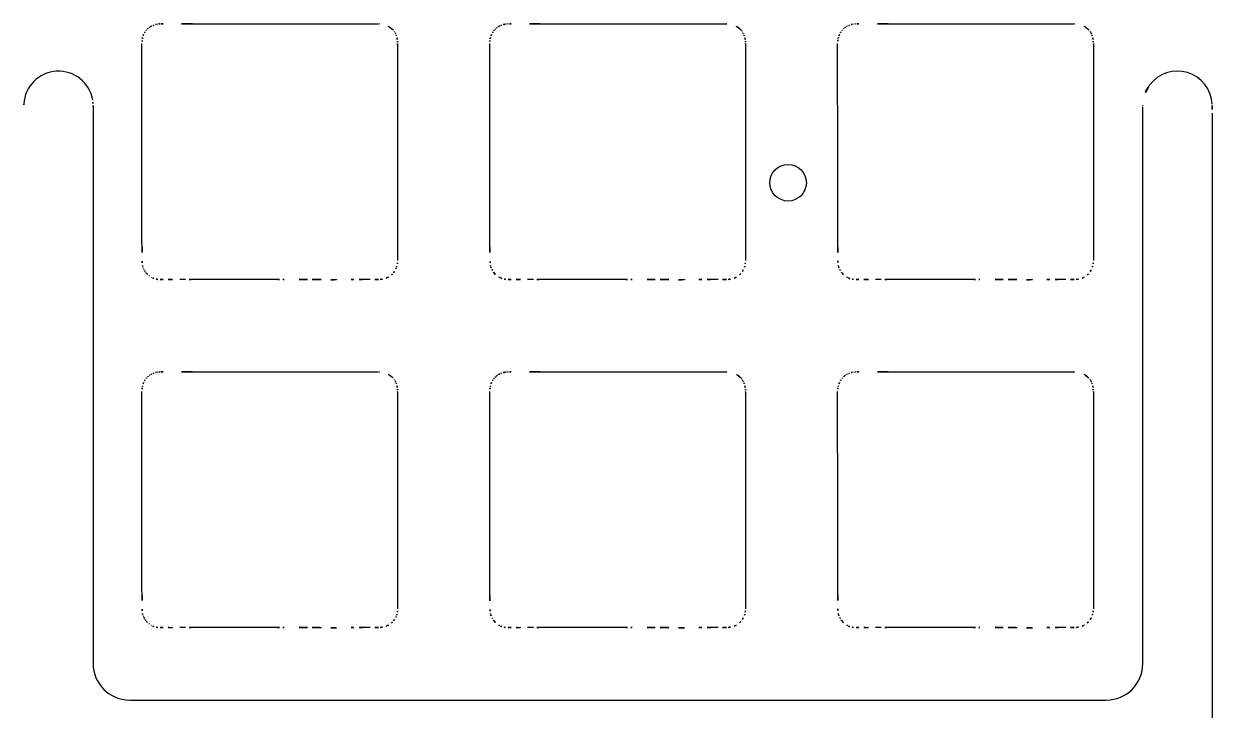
# Model space of a CAD drawing. Header units: millimetres. Extents: x 1963163760 to 1963164260, y 1135949646 to 1135950337.
# Drawn here: x 1963164116.1 to 1963164181.2, y 1135949707.7 to 1135949745.3 of the extents above; entities that cross this region are included whole.
import ezdxf

# ---------------------------------------------------------------- set-up
doc = ezdxf.new("R2010")
doc.units = ezdxf.units.MM

msp = doc.modelspace()

# ---------------------------------------------------------------- linework, layer by layer
for p, q in [((1963164125.327428, 1135949745.308878), (1963164135.519078, 1135949745.309118)), ((1963164144.377476, 1135949745.308878), (1963164154.569005, 1135949745.309118)), ((1963164163.427525, 1135949745.308878), (1963164173.618932, 1135949745.309126)), ((1963164122.563267, 1135949737.48089), (1963164122.558141, 1135949744.23768)), ((1963164136.563267, 1135949744.155298), (1963164136.563145, 1135949744.070139)), ((1963164136.563145, 1135949744.070139), (1963164136.563267, 1135949743.389978)), ((1963164141.613194, 1135949737.48089), (1963164141.608067, 1135949744.23768)), ((1963164155.613316, 1135949744.155329), (1963164155.613194, 1135949744.070139)), ((1963164155.613194, 1135949744.070139), (1963164155.613316, 1135949743.389963)), ((1963164155.613316, 1135949744.197901), (1963164155.613316, 1135949744.176615)), ((1963164155.613316, 1135949744.176615), (1963164155.613316, 1135949744.155329)), ((1963164160.663121, 1135949737.48089), (1963164160.657994, 1135949744.23768)), ((1963164174.663365, 1135949744.155329), (1963164174.663243, 1135949744.070139)), ((1963164174.663243, 1135949744.070139), (1963164174.663365, 1135949743.389963)), ((1963164174.663365, 1135949744.197901), (1963164174.663365, 1135949744.176615)), ((1963164174.663365, 1135949744.176615), (1963164174.663365, 1135949744.155329)), ((1963164136.563267, 1135949743.389978), (1963164136.562901, 1135949741.256428)), ((1963164155.613316, 1135949743.389963), (1963164155.61295, 1135949741.256431)), ((1963164174.663365, 1135949743.389963), (1963164174.662999, 1135949742.3232)), ((1963164174.662999, 1135949742.3232), (1963164174.662877, 1135949741.256431)), ((1963164136.562901, 1135949741.256428), (1963164136.562962, 1135949740.189659)), ((1963164155.61295, 1135949741.256431), (1963164155.613011, 1135949740.189661)), ((1963164174.662877, 1135949741.256431), (1963164174.662999, 1135949740.189661)), ((1963164119.888219, 1135949740.665247), (1963164119.887913, 1135949740.285852)), ((1963164119.888219, 1135949740.767053), (1963164119.888219, 1135949740.71615)), ((1963164119.888219, 1135949740.71615), (1963164119.888219, 1135949740.665247)), ((1963164177.369908, 1135949740.716135), (1963164177.369908, 1135949740.767038)), ((1963164177.369908, 1135949740.665231), (1963164177.369908, 1135949740.716135)), ((1963164177.370213, 1135949740.285837), (1963164177.369908, 1135949740.665231)), ((1963164181.170445, 1135949740.788278), (1963164181.170201, 1135949740.727113)), ((1963164119.887791, 1135949739.906458), (1963164119.88773, 1135949739.147669)), ((1963164119.887913, 1135949740.285852), (1963164119.887791, 1135949739.906458)), ((1963164136.562962, 1135949740.189659), (1963164136.563267, 1135949739.122888)), ((1963164155.613011, 1135949740.189661), (1963164155.613316, 1135949739.122888)), ((1963164174.662999, 1135949740.189661), (1963164174.663243, 1135949739.122888)), ((1963164177.370335, 1135949739.906442), (1963164177.370213, 1135949740.285837)), ((1963164177.370396, 1135949739.147653), (1963164177.370335, 1135949739.906442)), ((1963164181.169713, 1135949740.420969), (1963164181.170079, 1135949738.965647)), ((1963164119.88773, 1135949739.147669), (1963164119.887913, 1135949724.719902)), ((1963164136.563267, 1135949739.122888), (1963164136.564976, 1135949732.344446)), ((1963164155.613316, 1135949739.122888), (1963164155.615025, 1135949732.344446)), ((1963164174.663243, 1135949739.122888), (1963164174.664952, 1135949732.344446)), ((1963164177.370213, 1135949724.719892), (1963164177.370396, 1135949739.147653)), ((1963164181.170079, 1135949738.965647), (1963164181.170201, 1135949737.510324)), ((1963164122.563634, 1135949736.710893), (1963164122.563267, 1135949737.48089)), ((1963164141.613683, 1135949736.710893), (1963164141.613194, 1135949737.48089)), ((1963164160.663609, 1135949736.710893), (1963164160.663121, 1135949737.48089)), ((1963164181.170201, 1135949737.510324), (1963164181.170201, 1135949734.59968)), ((1963164122.563878, 1135949735.940878), (1963164122.563634, 1135949736.710893)), ((1963164141.613927, 1135949735.940878), (1963164141.613683, 1135949736.710893)), ((1963164160.663975, 1135949735.940878), (1963164160.663609, 1135949736.710893)), ((1963164122.564, 1135949734.400751), (1963164122.563878, 1135949735.940878)), ((1963164141.614049, 1135949734.400751), (1963164141.613927, 1135949735.940878)), ((1963164160.664098, 1135949734.400751), (1963164160.663975, 1135949735.940878)), ((1963164181.170201, 1135949734.59968), (1963164181.16953, 1135949720.890573)), ((1963164122.564122, 1135949733.739822), (1963164122.564, 1135949734.400751)), ((1963164141.614171, 1135949733.739822), (1963164141.614049, 1135949734.400751)), ((1963164160.66422, 1135949733.739822), (1963164160.664098, 1135949734.400751)), ((1963164122.564366, 1135949733.409408), (1963164122.564122, 1135949733.739822)), ((1963164122.564976, 1135949733.079065), (1963164122.564366, 1135949733.409408)), ((1963164141.614415, 1135949733.409408), (1963164141.614171, 1135949733.739822)), ((1963164141.614903, 1135949733.079065), (1963164141.614415, 1135949733.409408)), ((1963164160.664464, 1135949733.409408), (1963164160.66422, 1135949733.739822)), ((1963164160.664952, 1135949733.079065), (1963164160.664464, 1135949733.409408)), ((1963164124.945164, 1135949731.307846), (1963164124.63004, 1135949731.306497)), ((1963164125.434911, 1135949731.308742), (1963164125.260289, 1135949731.308717)), ((1963164125.60941, 1135949731.308603), (1963164125.434911, 1135949731.308742)), ((1963164126.307591, 1135949731.308306), (1963164125.60941, 1135949731.308603)), ((1963164127.005772, 1135949731.308191), (1963164126.307591, 1135949731.308306)), ((1963164128.50034, 1135949731.307985), (1963164127.005772, 1135949731.308191)), ((1963164129.247655, 1135949731.307817), (1963164128.50034, 1135949731.307985)), ((1963164129.994908, 1135949731.307413), (1963164129.247655, 1135949731.307817)), ((1963164134.849705, 1135949731.311357), (1963164134.637486, 1135949731.312189)), ((1963164135.061803, 1135949731.310297), (1963164134.849705, 1135949731.311357)), ((1963164143.995213, 1135949731.307846), (1963164143.680089, 1135949731.306497)), ((1963164144.484898, 1135949731.308742), (1963164144.310338, 1135949731.308717)), ((1963164144.659459, 1135949731.308603), (1963164144.484898, 1135949731.308742)), ((1963164145.357579, 1135949731.308306), (1963164144.659459, 1135949731.308603)), ((1963164146.055699, 1135949731.308191), (1963164145.357579, 1135949731.308306)), ((1963164147.550328, 1135949731.307985), (1963164146.055699, 1135949731.308191)), ((1963164148.297581, 1135949731.307817), (1963164147.550328, 1135949731.307985)), ((1963164149.044835, 1135949731.307413), (1963164148.297581, 1135949731.307817)), ((1963164153.899693, 1135949731.311357), (1963164153.687535, 1135949731.312189)), ((1963164154.111851, 1135949731.310297), (1963164153.899693, 1135949731.311357)), ((1963164163.045262, 1135949731.307846), (1963164162.730138, 1135949731.306497)), ((1963164163.535008, 1135949731.308742), (1963164163.360387, 1135949731.308717)), ((1963164163.709508, 1135949731.308603), (1963164163.535008, 1135949731.308742)), ((1963164164.407628, 1135949731.308306), (1963164163.709508, 1135949731.308603)), ((1963164165.105748, 1135949731.308191), (1963164164.407628, 1135949731.308306)), ((1963164166.600255, 1135949731.307985), (1963164165.105748, 1135949731.308191)), ((1963164167.347569, 1135949731.307817), (1963164166.600255, 1135949731.307985)), ((1963164168.094884, 1135949731.307413), (1963164167.347569, 1135949731.307817)), ((1963164172.94962, 1135949731.311357), (1963164172.737584, 1135949731.312185)), ((1963164173.161778, 1135949731.310297), (1963164172.94962, 1135949731.311357)), ((1963164125.327428, 1135949726.258875), (1963164135.519078, 1135949726.259117)), ((1963164144.377476, 1135949726.258875), (1963164154.569005, 1135949726.259117)), ((1963164163.427525, 1135949726.258875), (1963164173.618932, 1135949726.259122)), ((1963164122.563267, 1135949718.430887), (1963164122.558141, 1135949725.187677)), ((1963164136.563267, 1135949725.10531), (1963164136.563145, 1135949725.020136)), ((1963164136.563145, 1135949725.020136), (1963164136.563267, 1135949724.33996)), ((1963164136.563267, 1135949725.147897), (1963164136.56339, 1135949725.126598)), ((1963164136.56339, 1135949725.126598), (1963164136.563267, 1135949725.10531)), ((1963164141.613194, 1135949718.430887), (1963164141.608067, 1135949725.187677)), ((1963164155.613316, 1135949725.10531), (1963164155.613194, 1135949725.020136)), ((1963164155.613194, 1135949725.020136), (1963164155.613316, 1135949724.33996)), ((1963164155.613316, 1135949725.147897), (1963164155.613316, 1135949725.126598)), ((1963164155.613316, 1135949725.126598), (1963164155.613316, 1135949725.10531)), ((1963164160.663121, 1135949718.430887), (1963164160.657994, 1135949725.187677)), ((1963164174.663365, 1135949725.10531), (1963164174.663243, 1135949725.020136)), ((1963164174.663243, 1135949725.020136), (1963164174.663365, 1135949724.33996)), ((1963164174.663365, 1135949725.147897), (1963164174.663365, 1135949725.126598)), ((1963164174.663365, 1135949725.126598), (1963164174.663365, 1135949725.10531)), ((1963164119.887913, 1135949724.719902), (1963164119.888097, 1135949710.292139)), ((1963164136.563267, 1135949724.33996), (1963164136.562901, 1135949722.206428)), ((1963164155.613316, 1135949724.33996), (1963164155.61295, 1135949722.206428)), ((1963164174.663365, 1135949724.33996), (1963164174.662999, 1135949723.273197)), ((1963164177.370152, 1135949710.292154), (1963164177.370213, 1135949724.719892)), ((1963164174.662999, 1135949723.273197), (1963164174.662877, 1135949722.206428)), ((1963164136.562901, 1135949722.206428), (1963164136.562962, 1135949721.139658)), ((1963164155.61295, 1135949722.206428), (1963164155.613011, 1135949721.139658)), ((1963164174.662877, 1135949722.206428), (1963164174.662999, 1135949721.139658)), ((1963164136.562962, 1135949721.139658), (1963164136.563267, 1135949720.072885)), ((1963164155.613011, 1135949721.139658), (1963164155.613316, 1135949720.072885)), ((1963164174.662999, 1135949721.139658), (1963164174.663243, 1135949720.072885)), ((1963164181.16953, 1135949720.890573), (1963164181.16898, 1135949707.181467)), ((1963164136.563267, 1135949720.072885), (1963164136.564976, 1135949713.294444)), ((1963164155.613316, 1135949720.072885), (1963164155.615025, 1135949713.294443)), ((1963164174.663243, 1135949720.072885), (1963164174.664952, 1135949713.294444)), ((1963164122.563634, 1135949717.660889), (1963164122.563267, 1135949718.430887)), ((1963164141.613683, 1135949717.660889), (1963164141.613194, 1135949718.430887)), ((1963164160.663609, 1135949717.66089), (1963164160.663121, 1135949718.430887)), ((1963164122.563878, 1135949716.890877), (1963164122.563634, 1135949717.660889)), ((1963164141.613927, 1135949716.890877), (1963164141.613683, 1135949717.660889)), ((1963164160.663975, 1135949716.890878), (1963164160.663609, 1135949717.66089)), ((1963164122.564, 1135949715.350763), (1963164122.563878, 1135949716.890877)), ((1963164141.614049, 1135949715.350763), (1963164141.613927, 1135949716.890877)), ((1963164160.664098, 1135949715.350778), (1963164160.663975, 1135949716.890878)), ((1963164122.564122, 1135949714.689836), (1963164122.564, 1135949715.350763)), ((1963164141.614171, 1135949714.689836), (1963164141.614049, 1135949715.350763)), ((1963164160.66422, 1135949714.689836), (1963164160.664098, 1135949715.350778)), ((1963164122.564366, 1135949714.359427), (1963164122.564122, 1135949714.689836)), ((1963164141.614415, 1135949714.359427), (1963164141.614171, 1135949714.689836)), ((1963164160.664464, 1135949714.359421), (1963164160.66422, 1135949714.689836)), ((1963164122.564976, 1135949714.029093), (1963164122.564366, 1135949714.359427)), ((1963164141.614903, 1135949714.029093), (1963164141.614415, 1135949714.359427)), ((1963164160.664952, 1135949714.029077), (1963164160.664464, 1135949714.359421)), ((1963164124.945164, 1135949712.257843), (1963164124.63004, 1135949712.256494)), ((1963164125.434911, 1135949712.258732), (1963164125.260289, 1135949712.258707)), ((1963164125.60941, 1135949712.258585), (1963164125.434911, 1135949712.258732)), ((1963164126.307591, 1135949712.258301), (1963164125.60941, 1135949712.258585)), ((1963164127.005772, 1135949712.258188), (1963164126.307591, 1135949712.258301)), ((1963164128.50034, 1135949712.257988), (1963164127.005772, 1135949712.258188)), ((1963164129.247655, 1135949712.257817), (1963164128.50034, 1135949712.257988)), ((1963164129.994908, 1135949712.25741), (1963164129.247655, 1135949712.257817)), ((1963164134.849705, 1135949712.261364), (1963164134.637486, 1135949712.262201)), ((1963164135.061803, 1135949712.260309), (1963164134.849705, 1135949712.261364)), ((1963164143.995213, 1135949712.257843), (1963164143.680089, 1135949712.256494)), ((1963164144.484898, 1135949712.258732), (1963164144.310338, 1135949712.258707)), ((1963164144.659459, 1135949712.258585), (1963164144.484898, 1135949712.258732)), ((1963164145.357579, 1135949712.258301), (1963164144.659459, 1135949712.258585)), ((1963164146.055699, 1135949712.258188), (1963164145.357579, 1135949712.258301)), ((1963164147.550328, 1135949712.257988), (1963164146.055699, 1135949712.258188)), ((1963164148.297581, 1135949712.257817), (1963164147.550328, 1135949712.257988)), ((1963164149.044835, 1135949712.25741), (1963164148.297581, 1135949712.257817)), ((1963164153.899693, 1135949712.261364), (1963164153.687535, 1135949712.262201)), ((1963164154.111851, 1135949712.260309), (1963164153.899693, 1135949712.261364)), ((1963164163.045262, 1135949712.257843), (1963164162.730138, 1135949712.256494)), ((1963164163.535008, 1135949712.258732), (1963164163.360387, 1135949712.258707)), ((1963164163.709508, 1135949712.258585), (1963164163.535008, 1135949712.258732)), ((1963164164.407628, 1135949712.258301), (1963164163.709508, 1135949712.258585)), ((1963164165.105748, 1135949712.258188), (1963164164.407628, 1135949712.258301)), ((1963164166.600255, 1135949712.257988), (1963164165.105748, 1135949712.258188)), ((1963164167.347569, 1135949712.257817), (1963164166.600255, 1135949712.257988)), ((1963164168.094884, 1135949712.25741), (1963164167.347569, 1135949712.257817)), ((1963164172.94962, 1135949712.261364), (1963164172.737584, 1135949712.262201)), ((1963164173.161778, 1135949712.260309), (1963164172.94962, 1135949712.261364)), ((1963164121.888097, 1135949708.292154), (1963164175.37003, 1135949708.292154))]:
    msp.add_line(p, q)
msp.add_circle((1963164157.94565, 1135949736.606822), 1)
for centre, radius, start, end in [((1963164123.394606, 1135949744.489355), 0.753881, 129.9588827, 139.66049766), ((1963164123.482224, 1135949744.392105), 0.884708, 124.15108239, 130.2634009), ((1963164123.512839, 1135949744.3502), 0.936575, 118.4908944, 124.26188388), ((1963164123.567318, 1135949744.229785), 1.068437, 115.27595138, 117.97830421), ((1963164123.621666, 1135949744.102982), 1.206316, 110.2130789, 115.03857124), ((1963164123.601462, 1135949744.112964), 1.190069, 101.83150482, 109.46627693), ((1963164123.591139, 1135949744.173661), 1.128547, 99.16367173, 101.95038711), ((1963164123.676065, 1135949743.461088), 1.845789, 94.27077334, 98.24361326), ((1963164123.689981, 1135949743.283409), 2.024012, 91.30645509, 94.2890464), ((1963164123.678014, 1135949740.330395), 4.976616, 89.88194692, 90.39351762), ((1963164123.655033, 1135949766.754056), 21.447081, 270.08877883, 270.32554225), ((1963164124.780706, 1135949517.621689), 227.687845, 89.8624262, 90.25260855), ((1963164135.348276, 1135949740.857975), 4.454419, 86.79646167, 87.80248972), ((1963164135.537877, 1135949744.245734), 1.061358, 43.9184078, 86.79570923), ((1963164143.017696, 1135949743.963186), 1.530147, 135.89339057, 139.28944206), ((1963164142.422034, 1135949744.536157), 0.703656, 125.62391821, 135.63619692), ((1963164142.581268, 1135949744.315727), 0.975583, 118.46752009, 125.68511141), ((1963164142.600126, 1135949744.26679), 1.027613, 115.28765938, 118.09129889), ((1963164142.662203, 1135949744.127077), 1.180461, 110.18945577, 115.11522992), ((1963164142.651388, 1135949744.112964), 1.190069, 101.83150482, 109.46627693), ((1963164142.651325, 1135949744.11631), 1.186782, 99.20586317, 101.86159687), ((1963164142.724748, 1135949743.473547), 1.833263, 94.25719822, 98.25719628), ((1963164142.74003, 1135949743.283409), 2.024012, 91.30645509, 94.2890464), ((1963164142.727968, 1135949740.357702), 4.94931, 89.88161908, 90.39459676), ((1963164142.704914, 1135949766.813177), 21.506202, 270.08865589, 270.32509147), ((1963164143.830755, 1135949517.621689), 227.687845, 89.8624262, 90.25260855), ((1963164154.627867, 1135949746.850663), 1.542668, 267.81327607, 269.11269563), ((1963164154.587703, 1135949744.24908), 1.059224, 42.26641135, 89.11963596), ((1963164161.58042, 1135949744.407715), 0.87169, 130.83726557, 139.22335463), ((1963164161.645757, 1135949744.305662), 0.991776, 124.38385747, 129.83769032), ((1963164161.607643, 1135949744.360542), 0.92496, 118.50827249, 124.35523928), ((1963164161.667416, 1135949744.229785), 1.068437, 115.27595138, 117.97830421), ((1963164161.716116, 1135949744.119101), 1.189323, 110.23711288, 115.12073602), ((1963164161.701315, 1135949744.112964), 1.190069, 101.83150482, 109.46627693), ((1963164161.709809, 1135949744.068345), 1.235482, 99.23611596, 101.79274859), ((1963164161.774491, 1135949743.47703), 1.829776, 94.25955349, 98.26335317), ((1963164161.789587, 1135949743.289891), 2.01752, 91.29668547, 94.29234772), ((1963164161.778017, 1135949740.357702), 4.94931, 89.88161908, 90.39459676), ((1963164161.755009, 1135949766.754056), 21.447081, 270.08877883, 270.32554225), ((1963164162.88076, 1135949517.58584), 227.723694, 89.8624262, 90.25258123), ((1963164173.670089, 1135949746.556149), 1.248073, 267.65084958, 269.15052557), ((1963164173.633073, 1135949744.23878), 1.069595, 42.50930667, 89.0083027), ((1963164125.100476, 1135949744.124588), 2.54485, 173.8985273, 177.45294843), ((1963164123.682673, 1135949744.279074), 1.118662, 165.95629537, 174.04779929), ((1963164123.751487, 1135949744.248029), 1.193028, 156.70974083, 165.31183479), ((1963164123.496416, 1135949744.358186), 0.915187, 145.50951169, 156.73029482), ((1963164123.877677, 1135949744.080653), 1.386648, 139.70915061, 144.97846461), ((1963164135.582067, 1135949744.28565), 1.001842, 42.42661929, 44.0270252), ((1963164136.02654, 1135949744.69384), 0.398376, 38.19358855, 42.21949984), ((1963164135.291986, 1135949744.145352), 1.315026, 33.13066365, 37.18623534), ((1963164135.676745, 1135949744.395595), 0.856049, 26.94627449, 33.17955517), ((1963164135.589828, 1135949744.358889), 0.950186, 23.5168368, 26.54429854), ((1963164135.39736, 1135949744.271873), 1.161393, 18.65813573, 23.6643933), ((1963164135.296876, 1135949744.250831), 1.263387, 10.86089995, 18.10431885), ((1963164135.306608, 1135949744.255238), 1.253001, 8.20361386, 10.74687898), ((1963164134.475904, 1135949744.173377), 2.087223, 3.55222475, 7.17385802), ((1963164144.283391, 1135949744.113506), 2.678204, 173.96497457, 177.34252698), ((1963164142.757268, 1135949744.274298), 1.143634, 166.02255132, 173.93743284), ((1963164142.781081, 1135949744.255445), 1.171363, 156.64869227, 165.40904069), ((1963164142.568775, 1135949744.346158), 0.940491, 145.6794372, 156.59578515), ((1963164142.691958, 1135949744.245915), 1.098828, 139.38609037, 144.98397507), ((1963164154.998808, 1135949744.626313), 0.501284, 38.76260583, 41.96230654), ((1963164154.838586, 1135949744.518664), 0.693809, 34.06121565, 37.41016819), ((1963164154.157932, 1135949744.038889), 1.526488, 30.99873592, 34.67095493), ((1963164154.865214, 1135949744.461898), 0.702365, 23.15053202, 31.13496155), ((1963164154.385147, 1135949744.246319), 1.228566, 18.8583181, 23.59274382), ((1963164154.345707, 1135949744.251498), 1.264338, 10.82188673, 18.05846765), ((1963164154.356535, 1135949744.255238), 1.253001, 8.20361386, 10.74687898), ((1963164153.640834, 1135949744.182343), 1.972008, 3.49901294, 7.33264552), ((1963164162.913865, 1135949744.129633), 2.258457, 172.40794468, 177.25786155), ((1963164162.022272, 1135949744.248329), 1.358998, 167.1516346, 172.40197691), ((1963164161.85165, 1135949744.246608), 1.193689, 156.6515371, 165.24964622), ((1963164161.618853, 1135949744.346242), 0.940468, 145.68466597, 156.60353042), ((1963164161.87654, 1135949744.152527), 1.262596, 139.23042522, 145.01629361), ((1963164174.13327, 1135949744.699268), 0.389712, 38.18037815, 42.29325599), ((1963164174.162899, 1135949744.719644), 0.353834, 35.26041424, 38.55249428), ((1963164172.543751, 1135949743.580722), 2.333425, 33.10802873, 35.14372694), ((1963164173.859149, 1135949744.437748), 0.763467, 26.92946802, 33.15414329), ((1963164173.689804, 1135949744.358889), 0.950186, 23.5168368, 26.54429854), ((1963164173.359751, 1135949744.218614), 1.308801, 18.94020248, 23.38231726), ((1963164173.395634, 1135949744.251498), 1.264338, 10.82188673, 18.05846765), ((1963164173.102285, 1135949744.201035), 1.561954, 8.57879706, 10.61969556), ((1963164172.57588, 1135949744.173377), 2.087223, 3.55222475, 7.17385802), ((1963164134.312102, 1135949744.161226), 2.251464, 0.93333188, 3.60257939), ((1963164134.704793, 1135949744.176599), 1.858597, 359.34331765, 0.65668235), ((1963164153.362151, 1135949744.161226), 2.251464, 0.93333188, 3.60257939), ((1963164172.16247, 1135949744.148428), 2.501385, 1.13327046, 3.5358966), ((1963164117.990488, 1135949740.813252), 1.902401, 93.21047546, 177.04817564), ((1963164117.990368, 1135949740.816777), 1.898875, 9.18365245, 93.21282824), ((1963164179.26807, 1135949740.817527), 1.898768, 73.08087409, 143.40094494), ((1963164179.266746, 1135949740.813198), 1.903294, 2.95159174, 73.08065817), ((1963164179.262493, 1135949740.821194), 1.892104, 143.38942366, 179.33025731), ((1963164118.329146, 1135949740.868384), 1.556206, 2.78158072, 9.29863583), ((1963164119.183385, 1135949740.776011), 3.095728, 177.49677289, 179.77266339), ((1963164115.883285, 1135949740.749113), 4.004973, 0.2566657, 2.78781709), ((1963164189.284938, 1135949740.709831), 11.915167, 179.35812641, 179.72490627), ((1963164178.074742, 1135949740.775995), 3.095728, 0.22733661, 2.50322711), ((1963164276.727373, 1135949740.421633), 95.55766, 179.81684135, 180.00039615), ((1963164185.30884, 1135949733.194492), 62.743969, 180.10540354, 180.80213629), ((1963164191.538768, 1135949733.172696), 49.923952, 180.10745259, 181.00344701), ((1963164242.276501, 1135949733.232421), 81.611693, 180.10765749, 180.63206483), ((1963164124.069438, 1135949732.336273), 1.498555, 180.77072804, 189.86765249), ((1963164123.317793, 1135949732.213606), 0.73705, 190.48638131, 196.4732809), ((1963164123.252451, 1135949732.207442), 0.672761, 197.54792219, 203.30007428), ((1963164135.598693, 1135949732.292065), 0.957937, 341.22358266, 352.19892963), ((1963164134.359316, 1135949732.460559), 2.208715, 352.23243273, 356.98655196), ((1963164143.053573, 1135949732.322807), 1.43131, 180.97705131, 189.78873963), ((1963164142.367842, 1135949732.213606), 0.73705, 190.48638131, 196.4732809), ((1963164142.442457, 1135949732.251544), 0.819502, 197.53757931, 209.12856069), ((1963164154.661879, 1135949732.289257), 0.94448, 341.1259876, 352.2588342), ((1963164153.335657, 1135949732.468265), 2.282729, 352.29052729, 356.89066941), ((1963164162.235476, 1135949732.349571), 1.565799, 180.63813043, 189.9335201), ((1963164161.417891, 1135949732.213606), 0.73705, 190.48638131, 196.4732809), ((1963164161.454288, 1135949732.235889), 0.778351, 197.28652889, 208.58121569), ((1963164173.712023, 1135949732.289241), 0.944385, 341.12501993, 352.25842077), ((1963164172.386221, 1135949732.466675), 2.282006, 352.32811681, 356.92965829), ((1963164124.182664, 1135949732.611982), 1.68713, 203.42252141, 205.71585434), ((1963164123.580218, 1135949732.329464), 1.021787, 206.10105336, 210.91413972), ((1963164124.936086, 1135949733.138583), 2.600727, 210.8611142, 212.75168769), ((1963164123.311107, 1135949732.088813), 0.666168, 212.42749992, 217.28774774), ((1963164123.229223, 1135949732.026403), 0.563211, 217.28304022, 223.03339605), ((1963164123.911031, 1135949732.671988), 1.502162, 223.28559649, 229.29478942), ((1963164123.502227, 1135949732.197927), 0.876179, 229.34296173, 239.65718127), ((1963164123.532762, 1135949732.26584), 0.950248, 240.13689793, 246.20220379), ((1963164123.571262, 1135949732.353785), 1.04625, 246.21644834, 257.61357112), ((1963164135.436189, 1135949732.76546), 1.461178, 276.97228134, 290.17355995), ((1963164135.610134, 1135949732.292598), 0.957337, 290.16159727, 310.37301368), ((1963164135.645746, 1135949732.224633), 0.882652, 311.46974859, 321.1265853), ((1963164135.413778, 1135949732.384192), 1.163583, 322.17848491, 334.82461967), ((1963164135.470712, 1135949732.35357), 1.099036, 335.00678718, 340.33532837), ((1963164143.821964, 1135949733.020569), 2.398882, 209.13482855, 213.08826578), ((1963164141.865576, 1135949731.74726), 0.064634, 214.18291624, 216.33865427), ((1963164142.607231, 1135949732.290967), 0.984236, 216.25126445, 239.63240316), ((1963164142.579029, 1135949732.257342), 0.940996, 240.0789472, 246.19729239), ((1963164142.621188, 1135949732.353785), 1.04625, 246.21644834, 257.61357112), ((1963164154.486362, 1135949732.764415), 1.460127, 276.97243216, 290.18353043), ((1963164154.658672, 1135949732.295315), 0.960382, 290.19095078, 310.33691377), ((1963164154.681854, 1135949732.240469), 0.903745, 311.46737762, 327.5793594), ((1963164154.49218, 1135949732.360316), 1.12811, 327.60594383, 340.49909428), ((1963164162.777536, 1135949732.959182), 2.286375, 208.63396474, 212.47391108), ((1963164164.557163, 1135949734.129156), 4.416022, 212.88290229, 213.2024095), ((1963164161.276967, 1135949731.986867), 0.498246, 213.6266294, 216.46269476), ((1963164161.222204, 1135949731.951427), 0.43316, 216.99754034, 218.17555219), ((1963164161.661331, 1135949732.2989), 0.993132, 218.27612328, 239.66221378), ((1963164161.620061, 1135949732.239606), 0.92113, 240.01489146, 246.26522119), ((1963164161.671237, 1135949732.353785), 1.04625, 246.21644834, 257.61357112), ((1963164173.534918, 1135949732.769472), 1.465328, 277.00635676, 290.16840841), ((1963164173.709521, 1135949732.293863), 0.958682, 290.17345606, 310.3508506), ((1963164173.741641, 1135949732.232939), 0.891581, 311.31274275, 327.65027955), ((1963164173.548915, 1135949732.356608), 1.12057, 327.58126936, 340.56369856), ((1963164123.575778, 1135949732.430865), 1.12257, 258.23234128, 269.38639133), ((1963164124.179716, 1135949791.794155), 60.488932, 269.41654156, 269.82957285), ((1963164124.122339, 1135949851.823557), 120.518129, 269.94173848, 270.24136593), ((1963164125.397557, 1135949624.720416), 106.58839, 90.07379338, 90.2431828), ((1963164130.032357, 1135949790.027792), 58.720391, 269.96345848, 270.24360627), ((1963164129.455002, 1135949823.35878), 92.054564, 270.51475727, 270.62416871), ((1963164131.22545, 1135949661.050053), 70.26382, 89.67445775, 90.62598558), ((1963164130.503849, 1135949603.049441), 128.268194, 89.30979274, 89.49934078), ((1963164132.948648, 1135949805.672016), 74.369129, 269.30685548, 269.96078105), ((1963164132.941757, 1135949797.732874), 66.429985, 269.96203781, 270.69410084), ((1963164134.806988, 1135949644.420312), 86.893923, 90.4194866, 90.6992784), ((1963164134.441685, 1135949669.256679), 62.055819, 89.81921825, 90.250095), ((1963164134.815327, 1135949681.93418), 49.376732, 89.2590677, 89.71399149), ((1963164135.46978, 1135949732.540286), 1.233606, 269.25924527, 276.69321108), ((1963164142.625704, 1135949732.430865), 1.12257, 258.23234128, 269.38639133), ((1963164143.229815, 1135949791.828027), 60.522805, 269.41670548, 269.82962749), ((1963164143.172388, 1135949851.823557), 120.518129, 269.94173848, 270.24136593), ((1963164144.447606, 1135949624.720416), 106.58839, 90.07379338, 90.2431828), ((1963164149.082284, 1135949790.027792), 58.720391, 269.96345848, 270.24360627), ((1963164148.408081, 1135949832.774877), 101.471151, 270.52166975, 270.62102656), ((1963164150.27507, 1135949661.053732), 70.260143, 89.67408892, 90.62561677), ((1963164149.628033, 1135949610.203207), 121.114054, 89.30412328, 89.5048324), ((1963164151.999465, 1135949805.906764), 74.60387, 269.30839916, 269.96026196), ((1963164151.993617, 1135949797.603987), 66.301091, 269.96034392, 270.69378651), ((1963164153.858477, 1135949644.420309), 86.893938, 90.42051121, 90.70031668), ((1963164153.491683, 1135949669.224212), 62.088286, 89.81925923, 90.2500267), ((1963164153.867975, 1135949682.15972), 49.151182, 89.2586306, 89.71571267), ((1963164154.519928, 1135949732.539346), 1.232662, 269.25690918, 276.69372103), ((1963164161.675668, 1135949732.430016), 1.121722, 258.2277654, 269.38405539), ((1963164162.279742, 1135949791.828027), 60.522805, 269.41670548, 269.82962749), ((1963164162.222339, 1135949851.870249), 120.564821, 269.94175214, 270.24132495), ((1963164163.497654, 1135949624.720416), 106.58839, 90.07379338, 90.2431828), ((1963164168.132333, 1135949790.027792), 58.720391, 269.96345848, 270.24360627), ((1963164167.45813, 1135949832.774877), 101.471151, 270.52166975, 270.62102656), ((1963164169.325497, 1135949661.068437), 70.245443, 89.67443043, 90.62605388), ((1963164168.675782, 1135949610.203211), 121.114076, 89.303085, 89.50380791), ((1963164171.047894, 1135949805.672025), 74.36913, 269.3073747, 269.96130014), ((1963164171.041405, 1135949797.978564), 66.675667, 269.96240664, 270.69172378), ((1963164172.931601, 1135949641.864942), 89.449398, 90.42328429, 90.69516644), ((1963164172.542075, 1135949669.492984), 61.81951, 89.81879478, 90.25143371), ((1963164172.918948, 1135949682.265651), 49.045247, 89.25817967, 89.71631379), ((1963164173.569921, 1135949732.540286), 1.233603, 269.2571962, 276.69117606), ((1963164123.568699, 1135949725.176988), 1.071553, 115.27892728, 117.97338486), ((1963164123.619674, 1135949725.058362), 1.200596, 110.21230509, 115.06118897), ((1963164123.602645, 1135949725.0586), 1.194595, 101.84403779, 109.44975968), ((1963164123.594644, 1135949725.101527), 1.15094, 99.16057254, 101.89279559), ((1963164123.675298, 1135949724.421951), 1.834912, 94.27210184, 98.2685982), ((1963164123.689981, 1135949724.233423), 2.02401, 91.30645509, 94.28906002), ((1963164123.681325, 1135949719.787428), 6.469587, 89.93851463, 90.33203098), ((1963164123.652912, 1135949748.160387), 21.903404, 270.09248079, 270.32431276), ((1963164124.775879, 1135949501.173848), 225.085702, 89.85959848, 90.25428876), ((1963164135.348409, 1135949721.814919), 4.447474, 86.79395733, 87.80076768), ((1963164135.537863, 1135949725.195696), 1.061392, 43.91924819, 86.79836284), ((1963164142.602791, 1135949725.211526), 1.033509, 115.29660525, 118.08428307), ((1963164142.659925, 1135949725.083122), 1.174018, 110.18667222, 115.13988773), ((1963164142.652572, 1135949725.0586), 1.194595, 101.84403779, 109.44975968), ((1963164142.653235, 1135949725.052563), 1.200639, 99.19104327, 101.81587205), ((1963164142.724162, 1135949724.432734), 1.82407, 94.26022505, 98.28048309), ((1963164142.74003, 1135949724.233423), 2.02401, 91.30645509, 94.28906002), ((1963164142.731547, 1135949719.822927), 6.43409, 89.94080957, 90.3354052), ((1963164142.704914, 1135949747.763189), 21.506202, 270.08865589, 270.32509147), ((1963164143.825927, 1135949501.173848), 225.085702, 89.85959848, 90.25428876), ((1963164154.627229, 1135949727.776848), 1.518848, 267.80305043, 269.12515536), ((1963164154.587857, 1135949725.199431), 1.058871, 42.25769837, 89.12433563), ((1963164161.668797, 1135949725.176988), 1.071553, 115.27892728, 117.97338486), ((1963164161.714161, 1135949725.074374), 1.183716, 110.23629589, 115.14345037), ((1963164161.702499, 1135949725.0586), 1.194595, 101.84403779, 109.44975968), ((1963164161.711739, 1135949725.00351), 1.25041, 99.21449818, 101.74029706), ((1963164161.773666, 1135949724.439236), 1.817554, 94.26217063, 98.29303061), ((1963164161.789859, 1135949724.234334), 2.023094, 91.30082567, 94.28822498), ((1963164161.781319, 1135949719.822926), 6.434089, 89.93835071, 90.33294629), ((1963164161.752887, 1135949748.160387), 21.903404, 270.09248079, 270.32431276), ((1963164162.877219, 1135949499.844589), 226.414955, 89.86074598, 90.2531413), ((1963164173.629888, 1135949726.495457), 0.236589, 267.34559058, 270.46535953), ((1963164173.632053, 1135949725.188019), 1.070857, 42.50219068, 90.01300468), ((1963164123.867526, 1135949725.206974), 1.303566, 166.98508564, 172.46047659), ((1963164123.751709, 1135949725.197968), 1.193261, 156.7106646, 165.31111239), ((1963164123.506646, 1135949725.302553), 0.926816, 145.58001823, 156.65951009), ((1963164123.880265, 1135949725.028651), 1.389923, 139.71486845, 144.97169628), ((1963164123.384608, 1135949725.449346), 0.7398, 129.8624304, 139.74843344), ((1963164123.117441, 1135949725.773958), 0.319407, 126.67413311, 130.39796828), ((1963164124.538463, 1135949723.889303), 2.679747, 126.53235049, 126.97538861), ((1963164124.240438, 1135949724.272226), 2.194683, 124.31091995, 126.23149403), ((1963164123.40836, 1135949725.492571), 0.717661, 118.4860778, 124.35882739), ((1963164135.587394, 1135949725.24078), 0.994444, 42.41523872, 44.02770158), ((1963164136.026634, 1135949725.643868), 0.398283, 38.19837385, 42.22479911), ((1963164135.290837, 1135949725.094422), 1.316502, 33.13755178, 37.18813688), ((1963164135.677591, 1135949725.346007), 0.85512, 26.94899917, 33.18800439), ((1963164135.589302, 1135949725.308798), 0.950709, 23.50989328, 26.53651554), ((1963164135.397035, 1135949725.221879), 1.161693, 18.65186334, 23.65821555), ((1963164135.296759, 1135949725.200783), 1.263507, 10.86124821, 18.10397328), ((1963164142.917575, 1135949725.206974), 1.303566, 166.98508564, 172.46047659), ((1963164142.780779, 1135949725.205561), 1.171045, 156.64750485, 165.41024008), ((1963164142.569127, 1135949725.295977), 0.940891, 145.68176737, 156.59346591), ((1963164142.693116, 1135949725.195029), 1.100292, 139.38981974, 144.98024958), ((1963164143.02987, 1135949724.902079), 1.546627, 135.9114847, 139.2713478), ((1963164142.329789, 1135949725.576139), 0.5748, 130.71227225, 135.61842268), ((1963164142.37498, 1135949725.525082), 0.642979, 126.41146959, 130.79715928), ((1963164143.40758, 1135949724.104815), 2.398935, 124.36586356, 126.12411561), ((1963164142.461003, 1135949725.487815), 0.723019, 118.47855312, 124.31171566), ((1963164155.000368, 1135949725.577575), 0.499276, 38.76138127, 41.97364312), ((1963164154.834916, 1135949725.465839), 0.698439, 34.08542603, 37.41114353), ((1963164154.157101, 1135949724.988375), 1.52747, 30.99959336, 34.66948101), ((1963164154.865382, 1135949725.411992), 0.702179, 23.1497428, 31.13625475), ((1963164154.384457, 1135949725.196191), 1.229255, 18.8527454, 23.58584333), ((1963164154.345822, 1135949725.201509), 1.264219, 10.82155445, 18.05880899), ((1963164162.022283, 1135949725.198361), 1.359004, 167.15258581, 172.40353588), ((1963164161.85183, 1135949725.196551), 1.19388, 156.65198373, 165.24858589), ((1963164161.619415, 1135949725.295952), 0.941103, 145.68872759, 156.60035552), ((1963164161.907584, 1135949725.078336), 1.301909, 139.31612856, 144.92690868), ((1963164161.578356, 1135949725.359726), 0.868817, 130.82113001, 139.23464802), ((1963164161.309884, 1135949725.657174), 0.468303, 127.21563849, 129.75342194), ((1963164162.385257, 1135949724.231627), 2.253969, 126.54101126, 127.06806915), ((1963164162.457507, 1135949724.104815), 2.398935, 124.36586356, 126.12411561), ((1963164161.510948, 1135949725.487816), 0.723029, 118.47982433, 124.31298488), ((1963164174.12946, 1135949725.645995), 0.394729, 38.2117891, 42.27195229), ((1963164174.165091, 1135949725.671216), 0.351139, 35.25782576, 38.57445332), ((1963164172.535812, 1135949724.525167), 2.343116, 33.1160347, 35.14312036), ((1963164173.858538, 1135949725.387339), 0.76421, 26.93791098, 33.15559445), ((1963164173.689278, 1135949725.308798), 0.950709, 23.50989328, 26.53651554), ((1963164173.359447, 1135949725.168646), 1.309072, 18.93381754, 23.37625992), ((1963164173.395749, 1135949725.201509), 1.264219, 10.82155445, 18.05880899), ((1963164124.747922, 1135949725.087), 2.192095, 172.37107918, 177.3676343), ((1963164135.307286, 1135949725.205283), 1.252323, 8.20585097, 10.74981265), ((1963164134.590094, 1135949725.134107), 1.97259, 3.44611808, 7.27872901), ((1963164134.312891, 1135949725.111234), 2.250675, 0.93338674, 3.60318184), ((1963164143.797674, 1135949725.085623), 2.191984, 172.33436081, 177.33145054), ((1963164154.357213, 1135949725.205283), 1.252323, 8.20585097, 10.74981265), ((1963164153.640539, 1135949725.132327), 1.972302, 3.49845141, 7.33194408), ((1963164153.36294, 1135949725.111234), 2.250675, 0.93338674, 3.60318184), ((1963164162.914056, 1135949725.079613), 2.258648, 172.4081514, 177.25765688), ((1963164173.10313, 1135949725.151094), 1.561109, 8.58114632, 10.62258643), ((1963164172.69007, 1135949725.134107), 1.97259, 3.44611808, 7.27872901), ((1963164172.163381, 1135949725.098439), 2.500473, 1.13335268, 3.53649904), ((1963164185.324182, 1135949714.144542), 62.759312, 180.10540354, 180.80202702), ((1963164191.551189, 1135949714.122756), 49.936374, 180.10746625, 181.00332409), ((1963164242.293225, 1135949714.182443), 81.628417, 180.10764383, 180.63199654), ((1963164124.06895, 1135949713.286213), 1.498067, 180.77089214, 189.86927394), ((1963164134.359157, 1135949713.410561), 2.208873, 352.23270897, 356.98666181), ((1963164143.053106, 1135949713.272748), 1.430842, 180.97703765, 189.79033183), ((1963164153.335644, 1135949713.418252), 2.282742, 352.2906645, 356.89092932), ((1963164162.234908, 1135949713.299503), 1.565231, 180.63838996, 189.93533698), ((1963164172.386013, 1135949713.416679), 2.282215, 352.32846073, 356.92976815), ((1963164123.317689, 1135949713.163563), 0.736944, 190.48600621, 196.47374805), ((1963164123.252318, 1135949713.15745), 0.672642, 197.55349951, 203.3052204), ((1963164124.181052, 1135949713.561391), 1.685416, 203.42588641, 205.72116365), ((1963164123.580284, 1135949713.279455), 1.021838, 206.09834692, 210.91160255), ((1963164124.93739, 1135949714.08926), 2.602192, 210.85911115, 212.74874358), ((1963164123.698673, 1135949713.281569), 1.123481, 212.27861988, 213.53343459), ((1963164123.165133, 1135949712.927725), 0.483269, 213.50842902, 216.42545824), ((1963164123.106127, 1135949712.883339), 0.409437, 216.33059436, 220.79825423), ((1963164123.421164, 1135949713.156152), 0.82618, 220.84531409, 223.06149205), ((1963164123.890395, 1135949713.601038), 1.472777, 223.24280533, 229.3734576), ((1963164123.501429, 1135949713.146325), 0.874398, 229.31700126, 239.64950369), ((1963164135.610718, 1135949713.241792), 0.95633, 290.14646243, 310.3783537), ((1963164135.645874, 1135949713.174566), 0.882502, 311.46721313, 321.12535217), ((1963164135.414097, 1135949713.334078), 1.163253, 322.17376322, 334.8222058), ((1963164135.470554, 1135949713.303616), 1.099206, 335.00723942, 340.33496541), ((1963164135.598565, 1135949713.242071), 0.958066, 341.22471872, 352.19912281), ((1963164142.367739, 1135949713.163563), 0.736945, 190.48599278, 196.47374805), ((1963164142.442503, 1135949713.2016), 0.819568, 197.54160581, 209.13027891), ((1963164143.823274, 1135949713.971389), 2.400424, 209.13664497, 213.08748523), ((1963164141.906321, 1135949712.724055), 0.113394, 213.81395835, 215.06816838), ((1963164142.60725, 1135949713.24109), 0.984358, 216.25900488, 239.63523801), ((1963164154.659303, 1135949713.244472), 0.959326, 290.17394044, 310.34096471), ((1963164154.681835, 1135949713.190512), 0.903786, 311.46671965, 327.57756677), ((1963164154.492344, 1135949713.310258), 1.127942, 327.60379499, 340.49816528), ((1963164154.661827, 1135949713.239244), 0.944532, 341.12668317, 352.25948143), ((1963164161.417786, 1135949713.163563), 0.736943, 190.48603556, 196.47377813), ((1963164161.454525, 1135949713.186006), 0.778618, 197.29080636, 208.58072073), ((1963164162.778248, 1135949713.909611), 2.287208, 208.63497973, 212.47348676), ((1963164164.801616, 1135949715.239098), 4.708148, 212.90238178, 213.20199658), ((1963164161.274402, 1135949712.935191), 0.49518, 213.62912994, 216.48199459), ((1963164161.377943, 1135949713.017049), 0.627117, 216.87081289, 217.68105613), ((1963164161.659954, 1135949713.247482), 0.991214, 218.25833243, 239.68950125), ((1963164173.710117, 1135949713.243015), 0.957635, 290.15845547, 310.35723666), ((1963164173.741686, 1135949713.182975), 0.891564, 311.30991687, 327.64669852), ((1963164173.548968, 1135949713.306605), 1.120525, 327.57979524, 340.56201789), ((1963164173.711975, 1135949713.239228), 0.944433, 341.12565496, 352.25898494), ((1963164123.532643, 1135949713.215666), 0.950043, 240.13804841, 246.20456446), ((1963164123.570609, 1135949713.301829), 1.0442, 246.20599587, 257.62551349), ((1963164123.57581, 1135949713.381025), 1.122734, 258.23241093, 269.38483399), ((1963164124.179716, 1135949772.744152), 60.488932, 269.41654156, 269.82957285), ((1963164124.122339, 1135949832.773554), 120.518129, 269.94173848, 270.24136593), ((1963164125.394815, 1135949605.670409), 106.588383, 90.07231806, 90.24170743), ((1963164130.03156, 1135949769.728432), 57.471034, 269.96345848, 270.24969886), ((1963164129.599138, 1135949790.147174), 77.892224, 270.50231218, 270.63162773), ((1963164131.224649, 1135949641.778051), 70.485803, 89.67484023, 90.62336265), ((1963164130.503849, 1135949583.999423), 128.268194, 89.30979274, 89.49934078), ((1963164132.945275, 1135949786.616669), 74.36376, 269.30941012, 269.96332188), ((1963164132.941783, 1135949778.56355), 66.310641, 269.96188754, 270.69527571), ((1963164134.805396, 1135949625.357781), 86.906463, 90.41838014, 90.69817183), ((1963164134.440991, 1135949649.662346), 62.600163, 89.82016081, 90.24728093), ((1963164134.795725, 1135949660.852896), 51.408102, 89.26643126, 89.70344554), ((1963164135.469662, 1135949713.492971), 1.236287, 269.26914998, 276.68413408), ((1963164135.434423, 1135949713.72183), 1.467716, 277.01051471, 290.1532304), ((1963164142.579147, 1135949713.207636), 0.941315, 240.08184796, 246.19802611), ((1963164142.620536, 1135949713.301829), 1.0442, 246.20599587, 257.62551349), ((1963164142.625736, 1135949713.381025), 1.122734, 258.23241093, 269.38483399), ((1963164143.229815, 1135949772.778024), 60.522805, 269.41670548, 269.82962749), ((1963164143.172388, 1135949832.773554), 120.518129, 269.94173848, 270.24136593), ((1963164144.444864, 1135949605.670409), 106.588383, 90.07231806, 90.24170743), ((1963164149.081487, 1135949769.728432), 57.471034, 269.96345848, 270.24969886), ((1963164148.651973, 1135949790.255395), 78.000415, 270.49948436, 270.62870428), ((1963164150.275159, 1135949641.778048), 70.485805, 89.67520914, 90.6237316), ((1963164149.554059, 1135949584.036322), 128.231295, 89.30969713, 89.49925882), ((1963164151.997484, 1135949786.862122), 74.609222, 269.30997032, 269.9618329), ((1963164151.993519, 1135949778.36353), 66.11063, 269.96037124, 270.69586306), ((1963164153.858478, 1135949625.370272), 86.893995, 90.42051121, 90.70031668), ((1963164153.490989, 1135949649.629595), 62.632914, 89.82020179, 90.24722629), ((1963164153.851432, 1135949661.372144), 50.888831, 89.26532469, 89.70679235), ((1963164154.519809, 1135949713.492517), 1.235827, 269.26431373, 276.6820432), ((1963164154.484556, 1135949713.721007), 1.466891, 277.01118906, 290.16156691), ((1963164161.620092, 1135949713.189618), 0.921156, 240.0135817, 246.26380778), ((1963164161.670584, 1135949713.301829), 1.0442, 246.20602638, 257.6255431), ((1963164161.675673, 1135949713.379928), 1.121637, 258.2265919, 269.38374107), ((1963164162.279742, 1135949772.778024), 60.522805, 269.41670548, 269.82962749), ((1963164162.222339, 1135949832.820246), 120.564821, 269.94175214, 270.24132495), ((1963164163.494913, 1135949605.670409), 106.588383, 90.07231806, 90.24170743), ((1963164168.131536, 1135949769.728432), 57.471034, 269.96345848, 270.24969886), ((1963164167.702022, 1135949790.255395), 78.000415, 270.49948436, 270.62870428), ((1963164169.325418, 1135949641.681295), 70.582554, 89.67591946, 90.62304848), ((1963164168.603986, 1135949584.036322), 128.231295, 89.30969713, 89.49925882), ((1963164171.049464, 1135949787.184079), 74.931181, 269.3113774, 269.96034392), ((1963164171.043357, 1135949778.377795), 66.124895, 269.96034392, 270.69579477), ((1963164172.948298, 1135949621.438852), 90.825609, 90.42739625, 90.69516644), ((1963164172.540014, 1135949649.629599), 62.632914, 89.81925923, 90.24628373), ((1963164172.898462, 1135949661.081982), 51.179005, 89.26610344, 89.7052077), ((1963164173.569822, 1135949713.492657), 1.23597, 269.26606246, 276.68295137), ((1963164173.532771, 1135949713.727476), 1.473536, 277.05124213, 290.14012283), ((1963164121.888137, 1135949710.292194), 2.00004, 180.0015846, 269.99885253), ((1963164175.36998, 1135949710.292204), 2.00005, 270.00143434, 359.99857932)]:
    msp.add_arc(centre, radius, start, end)

doc.saveas('drawing.dxf')
